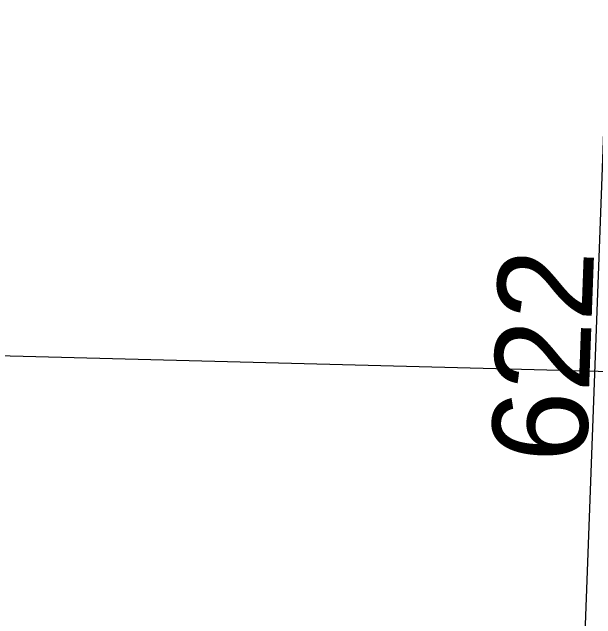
# Model space of a CAD drawing. Header units: centimetres. Extents: x 63871 to 181827, y -95930 to 42199.
# Drawn here: x 175973.6 to 176403.3, y 22004.7 to 22451.1 of the extents above; entities that cross this region are included whole.
import ezdxf

# ---------------------------------------------------------------- set-up
doc = ezdxf.new("R2010")
doc.units = ezdxf.units.CM
doc.layers.add('ARA SINIRLAR', color=225, linetype='Continuous', lineweight=15)
doc.layers.add('OLUK', color=222, linetype='Continuous', lineweight=15)
doc.layers.add('Dıış Ölçü', color=140, linetype='Continuous')
doc.styles.add('RomanS', font='')
doc.styles.get('RomanS').set_extended_font_data('Stylus BT')
doc.dimstyles.new('BÖYÜK', dxfattribs={"dimtxt": 70, "dimasz": 5, "dimexe": 5, "dimexo": 5, "dimgap": 2, "dimtad": 3, "dimdec": 0, "dimzin": 0, "dimdsep": 46, "dimtxsty": 'RomanS', "dimblk": 'DOT', "dimcen": 5, "dimadec": 0, "dimazin": 0, "dimtfac": 1, "dimtdec": 0, "dimtix": 1, "dimtofl": 0, "dimtmove": 1, "dimatfit": 0, "dimldrblk": 'DOT', "dimfxl": 10, "dimfxlon": 1, "dimtolj": 1, "dimtzin": 0, "dimarcsym": 0})

# ---------------------------------------------------------------- blocks, each defined once
blk = doc.blocks.new('_Dot')
at = {"color": 0, "linetype": 'ByBlock', "lineweight": -2}
blk.add_line((-0.5, 0), (-1, 0), dxfattribs=at)
at = {"color": 0, "linetype": 'ByBlock', "const_width": 0.5}
blk.add_lwpolyline([(-0.25, 0, 1), (0.25, 0, 1)], format="xyb", close=True, dxfattribs=at)
blk = doc.blocks.new('*D455')
at = {"layer": 'Defpoints', "color": 0, "transparency": 16777216}
for p in [(-1537.35, 7577.53), (-1521.88, 7576.96), (-1544.96, 6955.44)]:
    blk.add_point(p, dxfattribs=at)
at = {"layer": 'Dıış Ölçü', "color": 0, "lineweight": -2, "transparency": 16777216}
for p, q in [((-1527.36, 7577.16), (-1542.35, 7577.72)), ((-1560.24, 6961.01), (-1537.53, 7572.54)), ((-1550.43, 6955.64), (-1565.42, 6956.2))]:
    blk.add_line(p, q, dxfattribs=at)
at = {"layer": 'Dıış Ölçü', "color": 0, "lineweight": -2, "transparency": 16777216, "xscale": 5, "yscale": 5, "zscale": 5}
for p, rotation in [((-1537.35, 7577.53), 87.87361722026212), ((-1560.43, 6956.01), 267.8736172202621)]:
    blk.add_blockref('_Dot', p, dxfattribs=dict(at, rotation=rotation))
at = {"layer": 'Dıış Ölçü', "color": 0, "transparency": 16777216, "insert": (-1587.17, 7268.19), "char_height": 70, "attachment_point": 5, "rotation": 87.8736, "style": 'RomanS'}
blk.add_mtext('\\A1;622', dxfattribs=at)
blk = doc.blocks.new('VAZİYET PLANI')
at = {"layer": 'ARA SINIRLAR'}
blk.add_line((-11221.86, 7508.04), (556.59, 7202.28), dxfattribs=at)
at = {"layer": 'Dıış Ölçü'}
dim = blk.add_aligned_dim(p1=(-1544.96, 6955.44), p2=(-1521.88, 7576.96), distance=15.48, dimstyle='BÖYÜK', dxfattribs=at)
dim.commit()
dim.dimension.update_dxf_attribs({"geometry": '*D455', "text_midpoint": (-1587.17, 7268.19)})

msp = doc.modelspace()

# ---------------------------------------------------------------- block references
at = {"layer": 'OLUK'}
msp.add_blockref('VAZİYET PLANI', (177951.86, 14930.11), dxfattribs=at)

doc.saveas('drawing.dxf')
